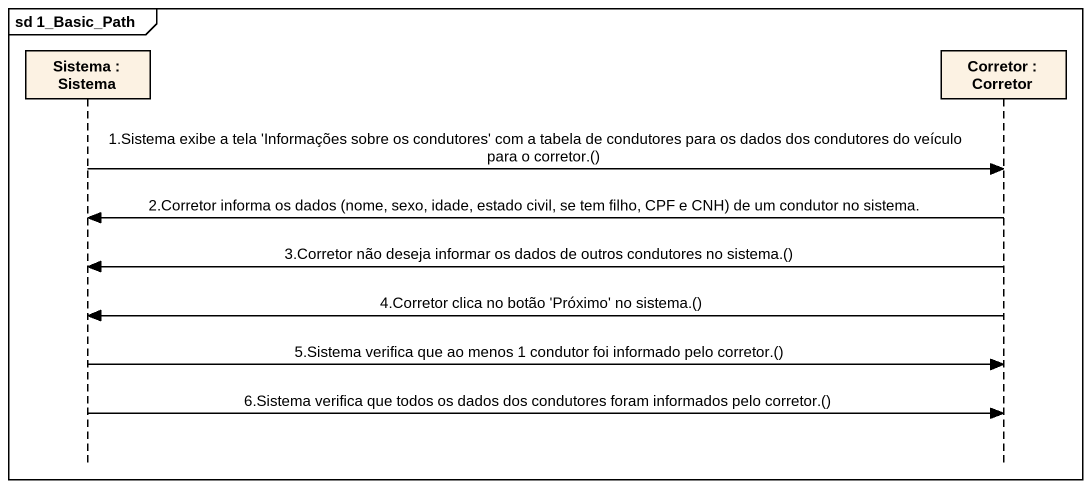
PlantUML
@startuml
mainframe sd 1_Basic_Path
hide footbox
participant "Sistema : Sistema" as Sistema
participant "Corretor : Corretor" as Corretor

Sistema -> Corretor : 1.Sistema exibe a tela 'Informações sobre os condutores' com a tabela de condutores para os dados dos condutores do veículo para o corretor.()
Corretor -> Sistema : 2.Corretor informa os dados (nome, sexo, idade, estado civil, se tem filho, CPF e CNH) de um condutor no sistema.
Corretor -> Sistema : 3.Corretor não deseja informar os dados de outros condutores no sistema.()
Corretor -> Sistema : 4.Corretor clica no botão 'Próximo' no sistema.()
Sistema -> Corretor : 5.Sistema verifica que ao menos 1 condutor foi informado pelo corretor.()
Sistema -> Corretor : 6.Sistema verifica que todos os dados dos condutores foram informados pelo corretor.()
@enduml
